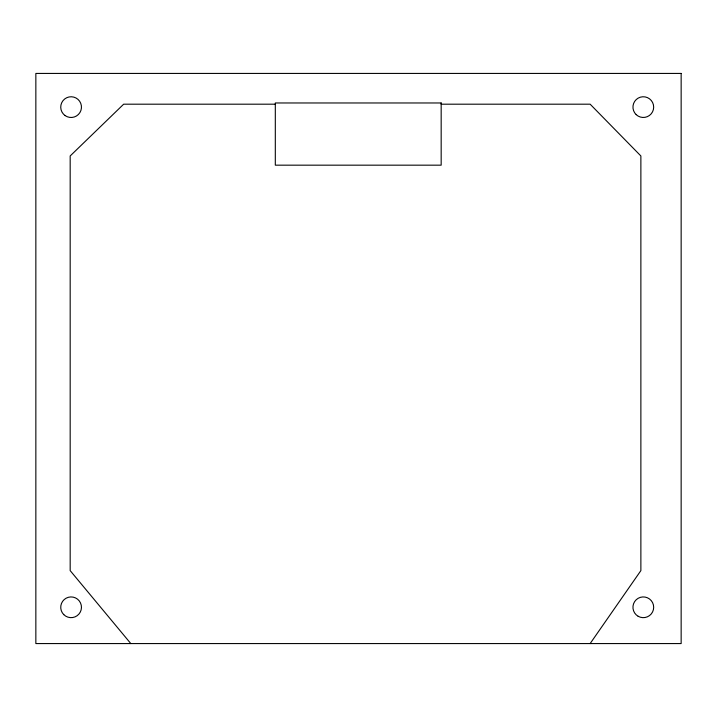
<?xml version="1.0" encoding="UTF-8"?>
<svg xmlns="http://www.w3.org/2000/svg" width="717" height="717" viewBox="0 0 717 717"><rect width="100%" height="100%" fill="white"/><g stroke="black" fill="none" stroke-linecap="round" stroke-linejoin="round"><path stroke-width="1.08" d="M590.145 643.57L640.873 570.615L640.873 155.965L590.145 104.189L441.17 104.189M275.31 104.189L123.656 104.189L70.176 155.965L70.176 570.615L130.808 643.57M681.15 73.43L35.85 73.43L35.85 643.57L681.15 643.57L681.15 73.43M441.17 102.97L275.31 102.97L275.31 165.17L441.17 165.17L441.17 102.97M65.13 115.598A10.37 10.37 0 0 0 81.424 108.043A10.37 10.37 0 0 0 66.735 97.718A10.37 10.37 0 0 0 65.13 115.598M636.167 114.621A10.37 10.37 0 0 0 653.384 109.558A10.37 10.37 0 0 0 640.389 97.171A10.37 10.37 0 0 0 636.167 114.621M63.768 614.621A10.37 10.37 0 0 0 81.111 609.97A10.37 10.37 0 0 0 68.411 597.279A10.37 10.37 0 0 0 63.768 614.621M638.13 616.27A10.37 10.37 0 0 0 653.68 607.29A10.37 10.37 0 0 0 638.13 598.31A10.37 10.37 0 0 0 638.13 616.27"/></g></svg>
